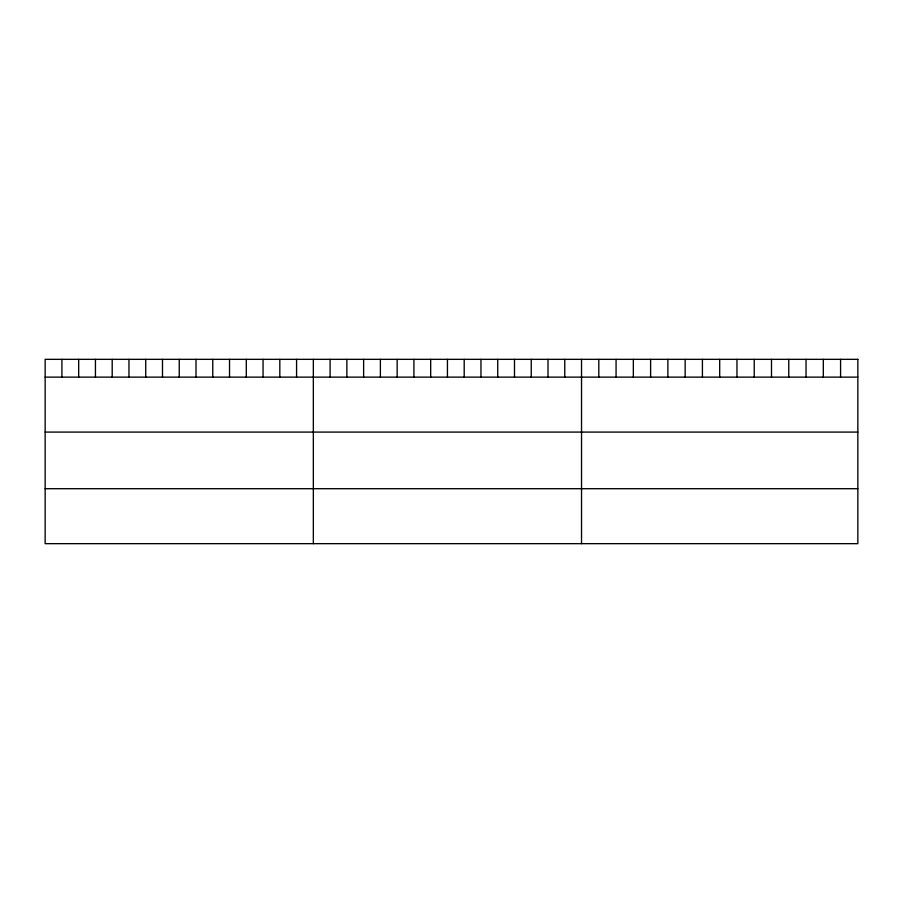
<?xml version="1.0" encoding="UTF-8"?>
<svg xmlns="http://www.w3.org/2000/svg" width="903" height="903" viewBox="0 0 903 903"><rect width="100%" height="100%" fill="white"/><g stroke="black" fill="none" stroke-linecap="round" stroke-linejoin="round"><path stroke-width="1.35" d="M45.15 377.127L857.85 377.127M45.15 432.085L857.85 432.085M45.15 488.704L857.85 488.704M840.58 359.338L840.58 377.127M823.31 359.338L823.31 377.127M806.04 359.338L806.04 377.127M788.77 359.338L788.77 377.127M771.501 359.338L771.501 377.127M754.231 359.338L754.231 377.127M736.961 359.338L736.961 377.127M719.691 359.338L719.691 377.127M702.421 359.338L702.421 377.127M685.151 359.338L685.151 377.127M667.881 359.338L667.881 377.127M650.611 359.338L650.611 377.127M633.342 359.338L633.342 377.127M616.072 359.338L616.072 377.127M598.802 359.338L598.802 377.127M581.532 359.338L581.532 543.662M564.77 359.338L564.77 377.127M548.008 359.338L548.008 377.127M531.246 359.338L531.246 377.127M514.484 359.338L514.484 377.127M497.722 359.338L497.722 377.127M480.96 359.338L480.96 377.127M464.198 359.338L464.198 377.127M447.436 359.338L447.436 377.127M430.675 359.338L430.675 377.127M413.913 359.338L413.913 377.127M397.151 359.338L397.151 377.127M380.389 359.338L380.389 377.127M363.627 359.338L363.627 377.127M346.865 359.338L346.865 377.127M330.103 359.338L330.103 377.127M313.341 359.338L313.341 543.662M296.579 359.338L296.579 377.127M279.817 359.338L279.817 377.127M263.055 359.338L263.055 377.127M246.293 359.338L246.293 377.127M229.531 359.338L229.531 377.127M212.769 359.338L212.769 377.127M196.007 359.338L196.007 377.127M179.245 359.338L179.245 377.127M162.484 359.338L162.484 377.127M145.722 359.338L145.722 377.127M128.96 359.338L128.96 377.127M112.198 359.338L112.198 377.127M95.436 359.338L95.436 377.127M78.674 359.338L78.674 377.127M61.912 359.338L61.912 377.127M857.85 359.338L45.15 359.338L45.15 543.662L857.85 543.662L857.85 359.338"/></g></svg>
